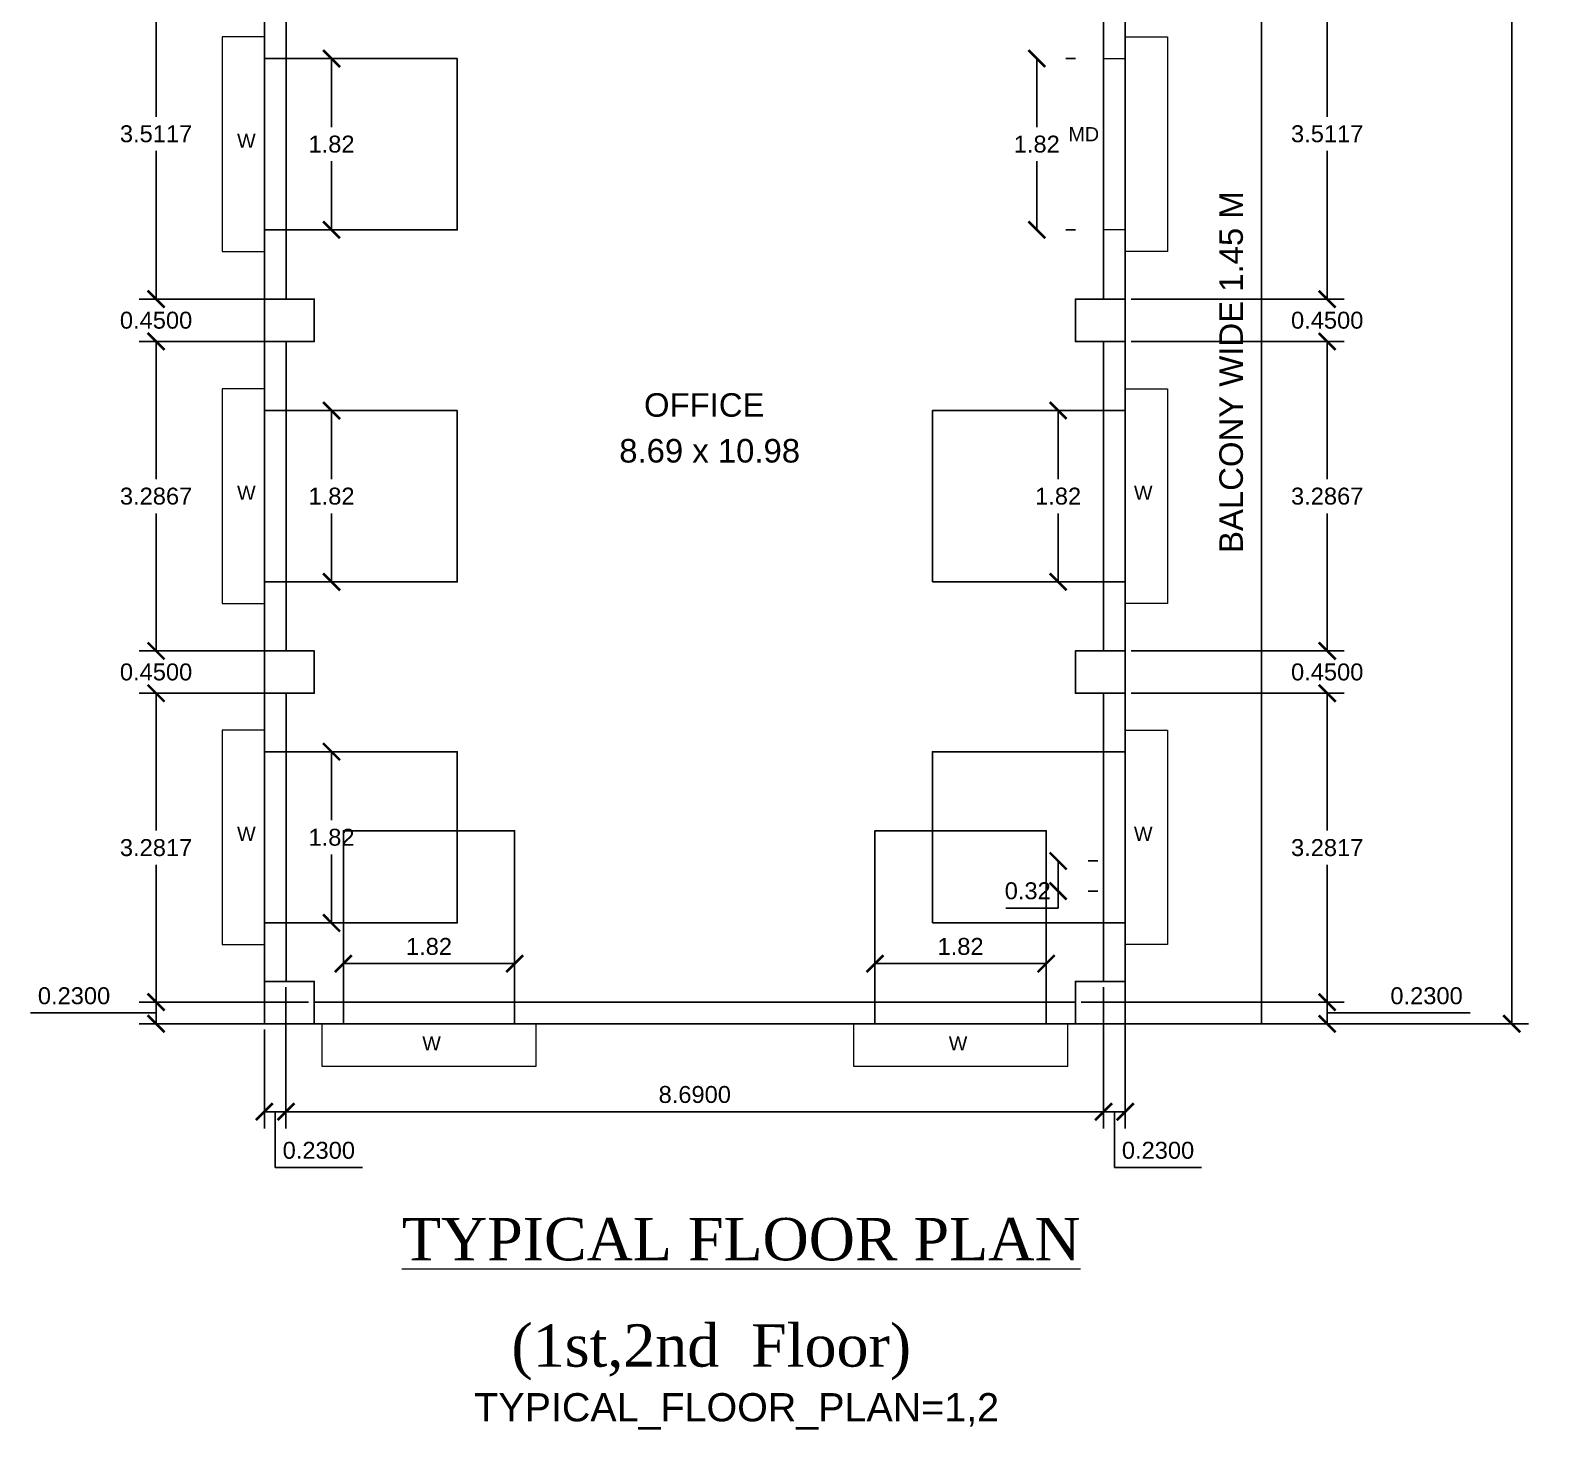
# Model space of a CAD drawing. Header units: metres. Extents: x -1559787 to -1559491, y 43492 to 43648.
# Drawn here: x -1559664.43 to -1559648.24, y 43491.54 to 43506.4 of the extents above; entities that cross this region are included whole.
import ezdxf

# ---------------------------------------------------------------- set-up
doc = ezdxf.new("R2010")
doc.units = ezdxf.units.M
doc.header["$LTSCALE"] = 750
doc.header["$MEASUREMENT"] = 0
doc.header["$PDMODE"] = 35
doc.header["$PDSIZE"] = 50
for name, pattern in [('Dashed', [0.75, 0.5, -0.25]), ('DOT2', [0.125, 0, -0.125]), ('HIDDEN', [0.375, 0.25, -0.125]), ('PHANTOM2', [1.25, 0.625, -0.125, 0.125, -0.125, 0.125, -0.125])]:
    doc.linetypes.add(name, pattern=pattern)
doc.layers.get('0').update_dxf_attribs({"lineweight": 5})
doc.layers.get('Defpoints').update_dxf_attribs({"lineweight": 0})
for name, color, linetype, lineweight in [('AR_DOOR', 32, 'Continuous', 9), ('BLK_1_FLR_1_ROOF_AREA', 54, 'Continuous', 5), ('BLK_1_LVL_1_BLDG_FOOT_PRINT', 1, 'Continuous', 5), ('column', 242, 'Continuous', 25), ('ED', 30, 'Continuous', 0)]:
    doc.layers.add(name, color=color, linetype=linetype, lineweight=lineweight)
for name, color, linetype in [('BLK_1_FLR_1_BLT_UP_AREA', 18, 'Continuous'), ('BLK_1_FLR_1_EXIT_WIDTH_DOOR', 2, 'Continuous'), ('BLK_1_FLR_1_REGULAR_ROOM_2', 2, 'Continuous'), ('BLK_1_FLR_1_ROOM_2_LIGHT_VENTILATION_1', 2, 'Continuous'), ('BLK_1_FLR_1_ROOM_2_LIGHT_VENTILATION_2', 2, 'Continuous'), ('BLK_1_FLR_1_ROOM_2_LIGHT_VENTILATION_3', 2, 'Continuous'), ('BLK_1_FLR_1_ROOM_2_LIGHT_VENTILATION_4', 2, 'Continuous'), ('BLK_1_FLR_1_ROOM_2_LIGHT_VENTILATION_5', 2, 'Continuous'), ('BLK_1_FLR_1_ROOM_2_LIGHT_VENTILATION_6', 2, 'Continuous'), ('BLK_1_FLR_1_ROOM_2_LIGHT_VENTILATION_7', 2, 'Continuous'), ('BLK_1_PROJECTED_BALCONY', 5, 'Continuous')]:
    doc.layers.add(name, color=color, linetype=linetype)
doc.styles.get("Standard").update_dxf_attribs({"font": 'arial.ttf'})
doc.styles.add('style4', font='BOOKOS.TTF', dxfattribs={"height": 300})
doc.dimstyles.get("Standard").update_dxf_attribs({"dimtxt": 0.18, "dimasz": 0.18, "dimexe": 0.18, "dimexo": 0.0625, "dimgap": 0.09, "dimtad": 1, "dimtih": 1, "dimtoh": 1, "dimdec": 4, "dimzin": 0, "dimdsep": 46, "dimtxsty": 'Standard', "dimblk": 'ARCHTICK', "dimcen": 0.09, "dimadec": 0, "dimazin": 0, "dimtfac": 1, "dimtdec": 4, "dimtofl": 0, "dimtmove": 0, "dimatfit": 3, "dimldrblk": 'ARCHTICK', "dimfxl": 0, "dimtolj": 1, "dimtzin": 0, "dimarcsym": 0})

# ---------------------------------------------------------------- blocks, each defined once
blk = doc.blocks.new('SUNSHADE W1')
at = {"linetype": 'HIDDEN'}
for p, q in [((260.541, 502.104), (260.091, 502.104)), ((260.091, 502.104), (260.091, 499.824)), ((260.541, 501.874), (260.541, 502.104)), ((260.541, 499.824), (260.541, 500.054)), ((260.091, 499.824), (260.541, 499.824))]:
    blk.add_line(p, q, dxfattribs=at)
blk = doc.blocks.new('_ArchTick')
at = {"color": 0, "linetype": 'ByBlock', "const_width": 0.15}
blk.add_lwpolyline([(-0.5, -0.5), (0.5, 0.5)], dxfattribs=at)
blk = doc.blocks.new('*D130')
at = {"layer": 'Defpoints', "color": 0}
for p in [(-1559661.417, 43507.057), (-1559663.098, 43503.546), (-1559661.717, 43503.546)]:
    blk.add_point(p, dxfattribs=at)
at = {"layer": 'ED', "color": 0, "lineweight": -2}
for p, q in [((-1559661.479, 43507.057), (-1559663.278, 43507.057)), ((-1559663.098, 43507.057), (-1559663.098, 43505.483)), ((-1559663.098, 43503.546), (-1559663.098, 43505.12)), ((-1559661.779, 43503.546), (-1559663.278, 43503.546))]:
    blk.add_line(p, q, dxfattribs=at)
at = {"layer": 'ED', "color": 0, "lineweight": -2, "xscale": 0.18, "yscale": 0.18, "zscale": 0.18}
for p, rotation in [((-1559663.098, 43507.057), 90), ((-1559663.098, 43503.546), 270)]:
    blk.add_blockref('_ArchTick', p, dxfattribs=dict(at, rotation=rotation))
at = {"layer": 'ED', "color": 0, "insert": (-1559663.098, 43505.302), "char_height": 0.18, "attachment_point": 5}
blk.add_mtext('\\A1;3.5117', dxfattribs=at)
blk = doc.blocks.new('*D131')
at = {"layer": 'Defpoints', "color": 0}
for p in [(-1559661.717, 43503.546), (-1559663.098, 43503.096), (-1559661.717, 43503.096)]:
    blk.add_point(p, dxfattribs=at)
at = {"layer": 'ED', "color": 0, "lineweight": -2}
for p, q in [((-1559663.098, 43503.546), (-1559663.098, 43503.726)), ((-1559661.779, 43503.546), (-1559663.278, 43503.546)), ((-1559661.779, 43503.096), (-1559663.278, 43503.096)), ((-1559663.098, 43503.096), (-1559663.098, 43502.916))]:
    blk.add_line(p, q, dxfattribs=at)
at = {"layer": 'ED', "color": 0, "lineweight": -2, "xscale": 0.18, "yscale": 0.18, "zscale": 0.18}
for p, rotation in [((-1559663.098, 43503.546), 270), ((-1559663.098, 43503.096), 90)]:
    blk.add_blockref('_ArchTick', p, dxfattribs=dict(at, rotation=rotation))
at = {"layer": 'ED', "color": 0, "insert": (-1559663.098, 43503.321), "char_height": 0.18, "attachment_point": 5}
blk.add_mtext('\\A1;0.4500', dxfattribs=at)
blk = doc.blocks.new('*D132')
at = {"layer": 'Defpoints', "color": 0}
for p in [(-1559661.717, 43503.096), (-1559663.098, 43499.809), (-1559661.717, 43499.809)]:
    blk.add_point(p, dxfattribs=at)
at = {"layer": 'ED', "color": 0, "lineweight": -2}
for p, q in [((-1559661.779, 43503.096), (-1559663.278, 43503.096)), ((-1559663.098, 43503.096), (-1559663.098, 43501.634)), ((-1559663.098, 43499.809), (-1559663.098, 43501.27)), ((-1559661.779, 43499.809), (-1559663.278, 43499.809))]:
    blk.add_line(p, q, dxfattribs=at)
at = {"layer": 'ED', "color": 0, "lineweight": -2, "xscale": 0.18, "yscale": 0.18, "zscale": 0.18}
for p, rotation in [((-1559663.098, 43503.096), 90), ((-1559663.098, 43499.809), 270)]:
    blk.add_blockref('_ArchTick', p, dxfattribs=dict(at, rotation=rotation))
at = {"layer": 'ED', "color": 0, "insert": (-1559663.098, 43501.452), "char_height": 0.18, "attachment_point": 5}
blk.add_mtext('\\A1;3.2867', dxfattribs=at)
blk = doc.blocks.new('*D133')
at = {"layer": 'Defpoints', "color": 0}
for p in [(-1559661.717, 43499.809), (-1559663.098, 43499.359), (-1559661.717, 43499.359)]:
    blk.add_point(p, dxfattribs=at)
at = {"layer": 'ED', "color": 0, "lineweight": -2}
for p, q in [((-1559663.098, 43499.809), (-1559663.098, 43499.989)), ((-1559661.779, 43499.809), (-1559663.278, 43499.809)), ((-1559661.779, 43499.359), (-1559663.278, 43499.359)), ((-1559663.098, 43499.359), (-1559663.098, 43499.179))]:
    blk.add_line(p, q, dxfattribs=at)
at = {"layer": 'ED', "color": 0, "lineweight": -2, "xscale": 0.18, "yscale": 0.18, "zscale": 0.18}
for p, rotation in [((-1559663.098, 43499.809), 270), ((-1559663.098, 43499.359), 90)]:
    blk.add_blockref('_ArchTick', p, dxfattribs=dict(at, rotation=rotation))
at = {"layer": 'ED', "color": 0, "insert": (-1559663.098, 43499.584), "char_height": 0.18, "attachment_point": 5}
blk.add_mtext('\\A1;0.4500', dxfattribs=at)
blk = doc.blocks.new('*D134')
at = {"layer": 'Defpoints', "color": 0}
for p in [(-1559661.717, 43499.359), (-1559663.098, 43496.077), (-1559661.417, 43496.077)]:
    blk.add_point(p, dxfattribs=at)
at = {"layer": 'ED', "color": 0, "lineweight": -2}
for p, q in [((-1559661.779, 43499.359), (-1559663.278, 43499.359)), ((-1559663.098, 43499.359), (-1559663.098, 43497.9)), ((-1559663.098, 43496.077), (-1559663.098, 43497.536)), ((-1559661.479, 43496.077), (-1559663.278, 43496.077))]:
    blk.add_line(p, q, dxfattribs=at)
at = {"layer": 'ED', "color": 0, "lineweight": -2, "xscale": 0.18, "yscale": 0.18, "zscale": 0.18}
for p, rotation in [((-1559663.098, 43499.359), 90), ((-1559663.098, 43496.077), 270)]:
    blk.add_blockref('_ArchTick', p, dxfattribs=dict(at, rotation=rotation))
at = {"layer": 'ED', "color": 0, "insert": (-1559663.098, 43497.718), "char_height": 0.18, "attachment_point": 5}
blk.add_mtext('\\A1;3.2817', dxfattribs=at)
blk = doc.blocks.new('*D135')
at = {"layer": 'Defpoints', "color": 0}
for p in [(-1559661.417, 43496.077), (-1559663.098, 43495.847), (-1559661.417, 43495.847)]:
    blk.add_point(p, dxfattribs=at)
at = {"layer": 'ED', "color": 0, "lineweight": -2}
for p, q in [((-1559661.479, 43496.077), (-1559663.278, 43496.077)), ((-1559663.098, 43496.077), (-1559663.098, 43495.847)), ((-1559663.506, 43495.962), (-1559664.433, 43495.962)), ((-1559663.098, 43495.962), (-1559663.506, 43495.962)), ((-1559661.479, 43495.847), (-1559663.278, 43495.847))]:
    blk.add_line(p, q, dxfattribs=at)
at = {"layer": 'ED', "color": 0, "lineweight": -2, "xscale": 0.18, "yscale": 0.18, "zscale": 0.18}
for p, rotation in [((-1559663.098, 43496.077), 90), ((-1559663.098, 43495.847), 270)]:
    blk.add_blockref('_ArchTick', p, dxfattribs=dict(at, rotation=rotation))
at = {"layer": 'ED', "color": 0, "insert": (-1559663.97, 43496.144), "char_height": 0.18, "attachment_point": 5}
blk.add_mtext('\\A1;0.2300', dxfattribs=at)
blk = doc.blocks.new('*D143')
at = {"layer": 'Defpoints', "color": 0}
for p in [(-1559661.717, 43496.297), (-1559661.947, 43495.847), (-1559661.717, 43494.913)]:
    blk.add_point(p, dxfattribs=at)
at = {"layer": 'ED', "color": 0, "lineweight": -2}
for p, q in [((-1559661.717, 43496.235), (-1559661.717, 43494.733)), ((-1559661.947, 43495.785), (-1559661.947, 43494.733)), ((-1559661.947, 43494.913), (-1559661.717, 43494.913)), ((-1559661.832, 43494.913), (-1559661.832, 43494.321)), ((-1559661.832, 43494.321), (-1559660.905, 43494.321))]:
    blk.add_line(p, q, dxfattribs=at)
at = {"layer": 'ED', "color": 0, "lineweight": -2, "xscale": 0.18, "yscale": 0.18, "zscale": 0.18, "rotation": 180}
blk.add_blockref('_ArchTick', (-1559661.947, 43494.913), dxfattribs=at)
at = {"layer": 'ED', "color": 0, "lineweight": -2, "xscale": 0.18, "yscale": 0.18, "zscale": 0.18}
blk.add_blockref('_ArchTick', (-1559661.717, 43494.913), dxfattribs=at)
at = {"layer": 'ED', "color": 0, "insert": (-1559661.368, 43494.502), "char_height": 0.18, "attachment_point": 5}
blk.add_mtext('\\A1;0.2300', dxfattribs=at)
blk = doc.blocks.new('*D144')
at = {"layer": 'Defpoints', "color": 0}
for p in [(-1559661.717, 43496.297), (-1559653.027, 43496.297), (-1559653.027, 43494.913)]:
    blk.add_point(p, dxfattribs=at)
at = {"layer": 'ED', "color": 0, "lineweight": -2}
for p, q in [((-1559661.717, 43496.235), (-1559661.717, 43494.733)), ((-1559653.027, 43496.235), (-1559653.027, 43494.733)), ((-1559661.717, 43494.913), (-1559653.027, 43494.913))]:
    blk.add_line(p, q, dxfattribs=at)
at = {"layer": 'ED', "color": 0, "lineweight": -2, "xscale": 0.18, "yscale": 0.18, "zscale": 0.18, "rotation": 180}
blk.add_blockref('_ArchTick', (-1559661.717, 43494.913), dxfattribs=at)
at = {"layer": 'ED', "color": 0, "lineweight": -2, "xscale": 0.18, "yscale": 0.18, "zscale": 0.18}
blk.add_blockref('_ArchTick', (-1559653.027, 43494.913), dxfattribs=at)
at = {"layer": 'ED', "color": 0, "insert": (-1559657.372, 43495.095), "char_height": 0.18, "attachment_point": 5}
blk.add_mtext('\\A1;8.6900', dxfattribs=at)
blk = doc.blocks.new('*D145')
at = {"layer": 'Defpoints', "color": 0}
for p in [(-1559653.027, 43496.297), (-1559652.797, 43496.297), (-1559652.797, 43494.913)]:
    blk.add_point(p, dxfattribs=at)
at = {"layer": 'ED', "color": 0, "lineweight": -2}
for p, q in [((-1559653.027, 43496.235), (-1559653.027, 43494.733)), ((-1559652.797, 43496.235), (-1559652.797, 43494.733)), ((-1559653.027, 43494.913), (-1559652.797, 43494.913)), ((-1559652.912, 43494.913), (-1559652.912, 43494.321)), ((-1559652.912, 43494.321), (-1559651.985, 43494.321))]:
    blk.add_line(p, q, dxfattribs=at)
at = {"layer": 'ED', "color": 0, "lineweight": -2, "xscale": 0.18, "yscale": 0.18, "zscale": 0.18, "rotation": 180}
blk.add_blockref('_ArchTick', (-1559653.027, 43494.913), dxfattribs=at)
at = {"layer": 'ED', "color": 0, "lineweight": -2, "xscale": 0.18, "yscale": 0.18, "zscale": 0.18}
blk.add_blockref('_ArchTick', (-1559652.797, 43494.913), dxfattribs=at)
at = {"layer": 'ED', "color": 0, "insert": (-1559652.448, 43494.502), "char_height": 0.18, "attachment_point": 5}
blk.add_mtext('\\A1;0.2300', dxfattribs=at)
blk = doc.blocks.new('*D155')
at = {"layer": 'Defpoints', "color": 0}
for p in [(-1559651.577, 43507.057), (-1559652.797, 43503.546), (-1559650.65, 43503.546)]:
    blk.add_point(p, dxfattribs=at)
at = {"layer": 'ED', "color": 0, "lineweight": -2}
for p, q in [((-1559651.514, 43507.057), (-1559650.47, 43507.057)), ((-1559650.65, 43507.057), (-1559650.65, 43505.483)), ((-1559650.65, 43503.546), (-1559650.65, 43505.12)), ((-1559652.734, 43503.546), (-1559650.47, 43503.546))]:
    blk.add_line(p, q, dxfattribs=at)
at = {"layer": 'ED', "color": 0, "lineweight": -2, "xscale": 0.18, "yscale": 0.18, "zscale": 0.18}
for p, rotation in [((-1559650.65, 43507.057), 90), ((-1559650.65, 43503.546), 270)]:
    blk.add_blockref('_ArchTick', p, dxfattribs=dict(at, rotation=rotation))
at = {"layer": 'ED', "color": 0, "insert": (-1559650.65, 43505.302), "char_height": 0.18, "attachment_point": 5}
blk.add_mtext('\\A1;3.5117', dxfattribs=at)
blk = doc.blocks.new('*D156')
at = {"layer": 'Defpoints', "color": 0}
for p in [(-1559652.797, 43503.546), (-1559652.797, 43503.096), (-1559650.65, 43503.096)]:
    blk.add_point(p, dxfattribs=at)
at = {"layer": 'ED', "color": 0, "lineweight": -2}
for p, q in [((-1559650.65, 43503.546), (-1559650.65, 43503.726)), ((-1559652.734, 43503.546), (-1559650.47, 43503.546)), ((-1559652.734, 43503.096), (-1559650.47, 43503.096)), ((-1559650.65, 43503.096), (-1559650.65, 43502.916))]:
    blk.add_line(p, q, dxfattribs=at)
at = {"layer": 'ED', "color": 0, "lineweight": -2, "xscale": 0.18, "yscale": 0.18, "zscale": 0.18}
for p, rotation in [((-1559650.65, 43503.546), 270), ((-1559650.65, 43503.096), 90)]:
    blk.add_blockref('_ArchTick', p, dxfattribs=dict(at, rotation=rotation))
at = {"layer": 'ED', "color": 0, "insert": (-1559650.65, 43503.321), "char_height": 0.18, "attachment_point": 5}
blk.add_mtext('\\A1;0.4500', dxfattribs=at)
blk = doc.blocks.new('*D157')
at = {"layer": 'Defpoints', "color": 0}
for p in [(-1559652.797, 43503.096), (-1559652.797, 43499.809), (-1559650.65, 43499.809)]:
    blk.add_point(p, dxfattribs=at)
at = {"layer": 'ED', "color": 0, "lineweight": -2}
for p, q in [((-1559652.734, 43503.096), (-1559650.47, 43503.096)), ((-1559650.65, 43503.096), (-1559650.65, 43501.634)), ((-1559650.65, 43499.809), (-1559650.65, 43501.27)), ((-1559652.734, 43499.809), (-1559650.47, 43499.809))]:
    blk.add_line(p, q, dxfattribs=at)
at = {"layer": 'ED', "color": 0, "lineweight": -2, "xscale": 0.18, "yscale": 0.18, "zscale": 0.18}
for p, rotation in [((-1559650.65, 43503.096), 90), ((-1559650.65, 43499.809), 270)]:
    blk.add_blockref('_ArchTick', p, dxfattribs=dict(at, rotation=rotation))
at = {"layer": 'ED', "color": 0, "insert": (-1559650.65, 43501.452), "char_height": 0.18, "attachment_point": 5}
blk.add_mtext('\\A1;3.2867', dxfattribs=at)
blk = doc.blocks.new('*D158')
at = {"layer": 'Defpoints', "color": 0}
for p in [(-1559652.797, 43499.809), (-1559652.797, 43499.359), (-1559650.65, 43499.359)]:
    blk.add_point(p, dxfattribs=at)
at = {"layer": 'ED', "color": 0, "lineweight": -2}
for p, q in [((-1559650.65, 43499.809), (-1559650.65, 43499.989)), ((-1559652.734, 43499.809), (-1559650.47, 43499.809)), ((-1559652.734, 43499.359), (-1559650.47, 43499.359)), ((-1559650.65, 43499.359), (-1559650.65, 43499.179))]:
    blk.add_line(p, q, dxfattribs=at)
at = {"layer": 'ED', "color": 0, "lineweight": -2, "xscale": 0.18, "yscale": 0.18, "zscale": 0.18}
for p, rotation in [((-1559650.65, 43499.809), 270), ((-1559650.65, 43499.359), 90)]:
    blk.add_blockref('_ArchTick', p, dxfattribs=dict(at, rotation=rotation))
at = {"layer": 'ED', "color": 0, "insert": (-1559650.65, 43499.584), "char_height": 0.18, "attachment_point": 5}
blk.add_mtext('\\A1;0.4500', dxfattribs=at)
blk = doc.blocks.new('*D159')
at = {"layer": 'Defpoints', "color": 0}
for p in [(-1559652.797, 43499.359), (-1559653.327, 43496.077), (-1559650.65, 43496.077)]:
    blk.add_point(p, dxfattribs=at)
at = {"layer": 'ED', "color": 0, "lineweight": -2}
for p, q in [((-1559652.734, 43499.359), (-1559650.47, 43499.359)), ((-1559650.65, 43499.359), (-1559650.65, 43497.9)), ((-1559650.65, 43496.077), (-1559650.65, 43497.536)), ((-1559653.264, 43496.077), (-1559650.47, 43496.077))]:
    blk.add_line(p, q, dxfattribs=at)
at = {"layer": 'ED', "color": 0, "lineweight": -2, "xscale": 0.18, "yscale": 0.18, "zscale": 0.18}
for p, rotation in [((-1559650.65, 43499.359), 90), ((-1559650.65, 43496.077), 270)]:
    blk.add_blockref('_ArchTick', p, dxfattribs=dict(at, rotation=rotation))
at = {"layer": 'ED', "color": 0, "insert": (-1559650.65, 43497.718), "char_height": 0.18, "attachment_point": 5}
blk.add_mtext('\\A1;3.2817', dxfattribs=at)
blk = doc.blocks.new('*D160')
at = {"layer": 'Defpoints', "color": 0}
for p in [(-1559653.327, 43496.077), (-1559653.327, 43495.847), (-1559650.65, 43495.847)]:
    blk.add_point(p, dxfattribs=at)
at = {"layer": 'ED', "color": 0, "lineweight": -2}
for p, q in [((-1559653.264, 43496.077), (-1559650.47, 43496.077)), ((-1559650.65, 43496.077), (-1559650.65, 43495.847)), ((-1559653.264, 43495.847), (-1559650.47, 43495.847)), ((-1559650.65, 43495.962), (-1559650.057, 43495.962)), ((-1559650.057, 43495.962), (-1559649.131, 43495.962))]:
    blk.add_line(p, q, dxfattribs=at)
at = {"layer": 'ED', "color": 0, "lineweight": -2, "xscale": 0.18, "yscale": 0.18, "zscale": 0.18}
for p, rotation in [((-1559650.65, 43496.077), 90), ((-1559650.65, 43495.847), 270)]:
    blk.add_blockref('_ArchTick', p, dxfattribs=dict(at, rotation=rotation))
at = {"layer": 'ED', "color": 0, "insert": (-1559649.594, 43496.144), "char_height": 0.18, "attachment_point": 5}
blk.add_mtext('\\A1;0.2300', dxfattribs=at)
blk = doc.blocks.new('*D161')
at = {"layer": 'Defpoints', "color": 0}
for p in [(-1559652.797, 43527.487), (-1559652.797, 43495.847), (-1559648.689, 43495.847)]:
    blk.add_point(p, dxfattribs=at)
at = {"layer": 'ED', "color": 0, "lineweight": -2}
for p, q in [((-1559652.734, 43527.487), (-1559648.509, 43527.487)), ((-1559648.689, 43527.487), (-1559648.689, 43511.849)), ((-1559648.689, 43495.847), (-1559648.689, 43511.485)), ((-1559652.734, 43495.847), (-1559648.509, 43495.847))]:
    blk.add_line(p, q, dxfattribs=at)
at = {"layer": 'ED', "color": 0, "lineweight": -2, "xscale": 0.18, "yscale": 0.18, "zscale": 0.18}
for p, rotation in [((-1559648.689, 43527.487), 90), ((-1559648.689, 43495.847), 270)]:
    blk.add_blockref('_ArchTick', p, dxfattribs=dict(at, rotation=rotation))
at = {"layer": 'ED', "color": 0, "insert": (-1559648.689, 43511.667), "char_height": 0.18, "attachment_point": 5}
blk.add_mtext('\\A1;31.6400', dxfattribs=at)
blk = doc.blocks.new('*D200')
at = {"layer": 'BLK_1_FLR_1_ROOM_2_LIGHT_VENTILATION_1', "color": 0, "linetype": 'DOT2', "lineweight": -2}
for p, q in [((-1559661.654, 43506.102), (-1559661.053, 43506.102)), ((-1559661.654, 43504.282), (-1559661.053, 43504.282))]:
    blk.add_line(p, q, dxfattribs=at)
at = {"layer": 'BLK_1_FLR_1_ROOM_2_LIGHT_VENTILATION_1', "color": 0, "linetype": 'PHANTOM2', "lineweight": -2}
for p, q in [((-1559661.233, 43506.102), (-1559661.233, 43505.373)), ((-1559661.233, 43504.282), (-1559661.233, 43505.01))]:
    blk.add_line(p, q, dxfattribs=at)
at = {"layer": 'Defpoints', "color": 0}
for p in [(-1559661.717, 43506.102), (-1559661.717, 43504.282), (-1559661.233, 43504.282)]:
    blk.add_point(p, dxfattribs=at)
at = {"layer": 'BLK_1_FLR_1_ROOM_2_LIGHT_VENTILATION_1', "color": 0, "lineweight": -2, "xscale": 0.18, "yscale": 0.18, "zscale": 0.18}
for p, rotation in [((-1559661.233, 43506.102), 90), ((-1559661.233, 43504.282), 270)]:
    blk.add_blockref('_ArchTick', p, dxfattribs=dict(at, rotation=rotation))
at = {"layer": 'BLK_1_FLR_1_ROOM_2_LIGHT_VENTILATION_1', "color": 0, "insert": (-1559661.233, 43505.192), "char_height": 0.18, "attachment_point": 5}
blk.add_mtext('\\A1;1.82', dxfattribs=at)
blk = doc.blocks.new('*D201')
at = {"layer": 'BLK_1_FLR_1_ROOM_2_LIGHT_VENTILATION_2', "color": 0, "linetype": 'DOT2', "lineweight": -2}
for p, q in [((-1559661.654, 43502.362), (-1559661.053, 43502.362)), ((-1559661.654, 43500.542), (-1559661.053, 43500.542))]:
    blk.add_line(p, q, dxfattribs=at)
at = {"layer": 'BLK_1_FLR_1_ROOM_2_LIGHT_VENTILATION_2', "color": 0, "linetype": 'PHANTOM2', "lineweight": -2}
for p, q in [((-1559661.233, 43502.362), (-1559661.233, 43501.634)), ((-1559661.233, 43500.542), (-1559661.233, 43501.27))]:
    blk.add_line(p, q, dxfattribs=at)
at = {"layer": 'Defpoints', "color": 0}
for p in [(-1559661.717, 43502.362), (-1559661.717, 43500.542), (-1559661.233, 43500.542)]:
    blk.add_point(p, dxfattribs=at)
at = {"layer": 'BLK_1_FLR_1_ROOM_2_LIGHT_VENTILATION_2', "color": 0, "lineweight": -2, "xscale": 0.18, "yscale": 0.18, "zscale": 0.18}
for p, rotation in [((-1559661.233, 43502.362), 90), ((-1559661.233, 43500.542), 270)]:
    blk.add_blockref('_ArchTick', p, dxfattribs=dict(at, rotation=rotation))
at = {"layer": 'BLK_1_FLR_1_ROOM_2_LIGHT_VENTILATION_2', "color": 0, "insert": (-1559661.233, 43501.452), "char_height": 0.18, "attachment_point": 5}
blk.add_mtext('\\A1;1.82', dxfattribs=at)
blk = doc.blocks.new('*D202')
at = {"layer": 'BLK_1_FLR_1_ROOM_2_LIGHT_VENTILATION_3', "color": 0, "linetype": 'DOT2', "lineweight": -2}
for p, q in [((-1559661.654, 43498.738), (-1559661.053, 43498.738)), ((-1559661.654, 43496.918), (-1559661.053, 43496.918))]:
    blk.add_line(p, q, dxfattribs=at)
at = {"layer": 'BLK_1_FLR_1_ROOM_2_LIGHT_VENTILATION_3', "color": 0, "linetype": 'PHANTOM2', "lineweight": -2}
for p, q in [((-1559661.233, 43498.738), (-1559661.233, 43498.01)), ((-1559661.233, 43496.918), (-1559661.233, 43497.646))]:
    blk.add_line(p, q, dxfattribs=at)
at = {"layer": 'Defpoints', "color": 0}
for p in [(-1559661.717, 43498.738), (-1559661.717, 43496.918), (-1559661.233, 43496.918)]:
    blk.add_point(p, dxfattribs=at)
at = {"layer": 'BLK_1_FLR_1_ROOM_2_LIGHT_VENTILATION_3', "color": 0, "lineweight": -2, "xscale": 0.18, "yscale": 0.18, "zscale": 0.18}
for p, rotation in [((-1559661.233, 43498.738), 90), ((-1559661.233, 43496.918), 270)]:
    blk.add_blockref('_ArchTick', p, dxfattribs=dict(at, rotation=rotation))
at = {"layer": 'BLK_1_FLR_1_ROOM_2_LIGHT_VENTILATION_3', "color": 0, "insert": (-1559661.233, 43497.828), "char_height": 0.18, "attachment_point": 5}
blk.add_mtext('\\A1;1.82', dxfattribs=at)
blk = doc.blocks.new('*D203')
at = {"layer": 'BLK_1_FLR_1_ROOM_2_LIGHT_VENTILATION_4', "color": 0, "linetype": 'DOT2', "lineweight": -2}
for p, q in [((-1559661.107, 43496.14), (-1559661.107, 43496.666)), ((-1559659.287, 43496.14), (-1559659.287, 43496.666))]:
    blk.add_line(p, q, dxfattribs=at)
at = {"layer": 'BLK_1_FLR_1_ROOM_2_LIGHT_VENTILATION_4', "color": 0, "linetype": 'PHANTOM2', "lineweight": -2}
blk.add_line((-1559661.107, 43496.486), (-1559659.287, 43496.486), dxfattribs=at)
at = {"layer": 'Defpoints', "color": 0}
for p in [(-1559659.287, 43496.486), (-1559661.107, 43496.077), (-1559659.287, 43496.077)]:
    blk.add_point(p, dxfattribs=at)
at = {"layer": 'BLK_1_FLR_1_ROOM_2_LIGHT_VENTILATION_4', "color": 0, "lineweight": -2, "xscale": 0.18, "yscale": 0.18, "zscale": 0.18, "rotation": 180}
blk.add_blockref('_ArchTick', (-1559661.107, 43496.486), dxfattribs=at)
at = {"layer": 'BLK_1_FLR_1_ROOM_2_LIGHT_VENTILATION_4', "color": 0, "lineweight": -2, "xscale": 0.18, "yscale": 0.18, "zscale": 0.18}
blk.add_blockref('_ArchTick', (-1559659.287, 43496.486), dxfattribs=at)
at = {"layer": 'BLK_1_FLR_1_ROOM_2_LIGHT_VENTILATION_4', "color": 0, "insert": (-1559660.197, 43496.668), "char_height": 0.18, "attachment_point": 5}
blk.add_mtext('\\A1;1.82', dxfattribs=at)
blk = doc.blocks.new('*D204')
at = {"layer": 'BLK_1_FLR_1_ROOM_2_LIGHT_VENTILATION_5', "color": 0, "linetype": 'DOT2', "lineweight": -2}
for p, q in [((-1559655.457, 43496.14), (-1559655.457, 43496.666)), ((-1559653.637, 43496.14), (-1559653.637, 43496.666))]:
    blk.add_line(p, q, dxfattribs=at)
at = {"layer": 'BLK_1_FLR_1_ROOM_2_LIGHT_VENTILATION_5', "color": 0, "linetype": 'PHANTOM2', "lineweight": -2}
blk.add_line((-1559655.457, 43496.486), (-1559653.637, 43496.486), dxfattribs=at)
at = {"layer": 'Defpoints', "color": 0}
for p in [(-1559653.637, 43496.486), (-1559655.457, 43496.077), (-1559653.637, 43496.077)]:
    blk.add_point(p, dxfattribs=at)
at = {"layer": 'BLK_1_FLR_1_ROOM_2_LIGHT_VENTILATION_5', "color": 0, "lineweight": -2, "xscale": 0.18, "yscale": 0.18, "zscale": 0.18, "rotation": 180}
blk.add_blockref('_ArchTick', (-1559655.457, 43496.486), dxfattribs=at)
at = {"layer": 'BLK_1_FLR_1_ROOM_2_LIGHT_VENTILATION_5', "color": 0, "lineweight": -2, "xscale": 0.18, "yscale": 0.18, "zscale": 0.18}
blk.add_blockref('_ArchTick', (-1559653.637, 43496.486), dxfattribs=at)
at = {"layer": 'BLK_1_FLR_1_ROOM_2_LIGHT_VENTILATION_5', "color": 0, "insert": (-1559654.547, 43496.668), "char_height": 0.18, "attachment_point": 5}
blk.add_mtext('\\A1;1.82', dxfattribs=at)
blk = doc.blocks.new('*D206')
at = {"layer": 'BLK_1_FLR_1_ROOM_2_LIGHT_VENTILATION_7', "color": 0, "linetype": 'DOT2', "lineweight": -2}
for p, q in [((-1559653.089, 43502.362), (-1559653.69, 43502.362)), ((-1559653.089, 43500.542), (-1559653.69, 43500.542))]:
    blk.add_line(p, q, dxfattribs=at)
at = {"layer": 'BLK_1_FLR_1_ROOM_2_LIGHT_VENTILATION_7', "color": 0, "linetype": 'PHANTOM2', "lineweight": -2}
for p, q in [((-1559653.51, 43502.362), (-1559653.51, 43501.634)), ((-1559653.51, 43500.542), (-1559653.51, 43501.27))]:
    blk.add_line(p, q, dxfattribs=at)
at = {"layer": 'Defpoints', "color": 0}
for p in [(-1559653.027, 43502.362), (-1559653.51, 43500.542), (-1559653.027, 43500.542)]:
    blk.add_point(p, dxfattribs=at)
at = {"layer": 'BLK_1_FLR_1_ROOM_2_LIGHT_VENTILATION_7', "color": 0, "lineweight": -2, "xscale": 0.18, "yscale": 0.18, "zscale": 0.18}
for p, rotation in [((-1559653.51, 43502.362), 90), ((-1559653.51, 43500.542), 270)]:
    blk.add_blockref('_ArchTick', p, dxfattribs=dict(at, rotation=rotation))
at = {"layer": 'BLK_1_FLR_1_ROOM_2_LIGHT_VENTILATION_7', "color": 0, "insert": (-1559653.51, 43501.452), "char_height": 0.18, "attachment_point": 5}
blk.add_mtext('\\A1;1.82', dxfattribs=at)
blk = doc.blocks.new('*D207')
at = {"layer": 'BLK_1_FLR_1_ROOM_2_LIGHT_VENTILATION_6', "color": 0, "linetype": 'DOT2', "lineweight": -2}
for p, q in [((-1559653.089, 43497.577), (-1559653.69, 43497.577)), ((-1559653.089, 43497.257), (-1559653.69, 43497.257))]:
    blk.add_line(p, q, dxfattribs=at)
at = {"layer": 'BLK_1_FLR_1_ROOM_2_LIGHT_VENTILATION_6', "color": 0, "linetype": 'PHANTOM2', "lineweight": -2}
for p, q in [((-1559653.51, 43497.577), (-1559653.51, 43497.257)), ((-1559653.51, 43497.257), (-1559653.51, 43497.077)), ((-1559653.51, 43497.077), (-1559654.066, 43497.077))]:
    blk.add_line(p, q, dxfattribs=at)
at = {"layer": 'Defpoints', "color": 0}
for p in [(-1559653.027, 43497.577), (-1559653.51, 43497.257), (-1559653.027, 43497.257)]:
    blk.add_point(p, dxfattribs=at)
at = {"layer": 'BLK_1_FLR_1_ROOM_2_LIGHT_VENTILATION_6', "color": 0, "lineweight": -2, "xscale": 0.18, "yscale": 0.18, "zscale": 0.18}
for p, rotation in [((-1559653.51, 43497.577), 90), ((-1559653.51, 43497.257), 270)]:
    blk.add_blockref('_ArchTick', p, dxfattribs=dict(at, rotation=rotation))
at = {"layer": 'BLK_1_FLR_1_ROOM_2_LIGHT_VENTILATION_6', "color": 0, "insert": (-1559653.833, 43497.259), "char_height": 0.18, "attachment_point": 5}
blk.add_mtext('\\A1;0.32', dxfattribs=at)
blk = doc.blocks.new('*D233')
at = {"layer": 'BLK_1_FLR_1_EXIT_WIDTH_DOOR', "color": 0, "linetype": 'DOT2', "lineweight": -2}
for p, q in [((-1559653.327, 43506.102), (-1559653.917, 43506.102)), ((-1559653.327, 43504.282), (-1559653.917, 43504.282))]:
    blk.add_line(p, q, dxfattribs=at)
at = {"layer": 'BLK_1_FLR_1_EXIT_WIDTH_DOOR', "color": 0, "linetype": 'PHANTOM2', "lineweight": -2}
for p, q in [((-1559653.737, 43506.102), (-1559653.737, 43505.373)), ((-1559653.737, 43504.282), (-1559653.737, 43505.01))]:
    blk.add_line(p, q, dxfattribs=at)
at = {"layer": 'Defpoints', "color": 0}
for p in [(-1559653.264, 43506.102), (-1559653.737, 43504.282), (-1559653.264, 43504.282)]:
    blk.add_point(p, dxfattribs=at)
at = {"layer": 'BLK_1_FLR_1_EXIT_WIDTH_DOOR', "color": 0, "lineweight": -2, "xscale": 0.18, "yscale": 0.18, "zscale": 0.18}
for p, rotation in [((-1559653.737, 43506.102), 90), ((-1559653.737, 43504.282), 270)]:
    blk.add_blockref('_ArchTick', p, dxfattribs=dict(at, rotation=rotation))
at = {"layer": 'BLK_1_FLR_1_EXIT_WIDTH_DOOR', "color": 0, "insert": (-1559653.737, 43505.192), "char_height": 0.18, "attachment_point": 5}
blk.add_mtext('\\A1;1.82', dxfattribs=at)

msp = doc.modelspace()

# ---------------------------------------------------------------- linework, layer by layer
at = {"lineweight": -2}
for p, q in [((-1559661.94655, 43495.84736), (-1559661.94655, 43527.48736)), ((-1559652.79655, 43507.28736), (-1559652.79655, 43495.84736)), ((-1559652.79655, 43495.84736), (-1559661.94655, 43495.84736))]:
    msp.add_line(p, q, dxfattribs=at)
at = {"linetype": 'Dashed', "lineweight": -2}
for p, q in [((-1559651.34655, 43510.56736), (-1559651.34655, 43495.84736)), ((-1559651.34655, 43495.84736), (-1559652.79655, 43495.84736))]:
    msp.add_line(p, q, dxfattribs=at)
for p, q in [((-1559661.71655, 43506.83736), (-1559661.71655, 43503.54569)), ((-1559653.02655, 43506.83736), (-1559653.02655, 43503.54569)), ((-1559661.71655, 43503.09569), (-1559661.71655, 43499.80903)), ((-1559653.02655, 43503.09569), (-1559653.02655, 43499.80903)), ((-1559661.71655, 43499.35903), (-1559661.71655, 43496.29736)), ((-1559653.02655, 43499.35903), (-1559653.02655, 43496.29736)), ((-1559653.32655, 43496.07736), (-1559661.41655, 43496.07736))]:
    msp.add_line(p, q)
at = {"lineweight": -2}
for points in [[(-1559661.94655, 43506.10153), (-1559661.71655, 43506.10153), (-1559661.71655, 43504.28153), (-1559661.94655, 43504.28153)], [(-1559661.94655, 43502.36236), (-1559661.71655, 43502.36236), (-1559661.71655, 43500.54236), (-1559661.94655, 43500.54236)], [(-1559653.02655, 43502.36236), (-1559652.79655, 43502.36236), (-1559652.79655, 43500.54236), (-1559653.02655, 43500.54236)], [(-1559661.94655, 43498.73819), (-1559661.71655, 43498.73819), (-1559661.71655, 43496.91819), (-1559661.94655, 43496.91819)], [(-1559653.02655, 43498.73819), (-1559652.79655, 43498.73819), (-1559652.79655, 43496.91819), (-1559653.02655, 43496.91819)], [(-1559661.10655, 43496.07736), (-1559659.28655, 43496.07736), (-1559659.28655, 43495.84736), (-1559661.10655, 43495.84736)], [(-1559655.45655, 43496.07736), (-1559653.63655, 43496.07736), (-1559653.63655, 43495.84736), (-1559655.45655, 43495.84736)]]:
    msp.add_lwpolyline(points, close=True, dxfattribs=at)
at = {"layer": 'AR_DOOR'}
msp.add_lwpolyline([(-1559653.02655, 43506.10153), (-1559652.79655, 43506.10153), (-1559652.79655, 43504.28153), (-1559653.02655, 43504.28153)], close=True, dxfattribs=at)
at = {"layer": 'BLK_1_FLR_1_BLT_UP_AREA', "color": 18}
msp.add_lwpolyline([(-1559661.94655, 43527.48736), (-1559652.79655, 43527.48736), (-1559652.79655, 43510.78736), (-1559652.79655, 43510.78736), (-1559652.79655, 43510.56736), (-1559651.34655, 43510.56736), (-1559651.34655, 43507.05736), (-1559652.79655, 43507.05736), (-1559652.79655, 43495.84736), (-1559661.94655, 43495.84736), (-1559661.94655, 43507.05736), (-1559661.94655, 43510.56736)], close=True, dxfattribs=at)
at = {"layer": 'BLK_1_FLR_1_REGULAR_ROOM_2'}
msp.add_lwpolyline([(-1559653.02655, 43506.83736), (-1559653.02655, 43503.54569), (-1559653.32655, 43503.54569), (-1559653.32655, 43503.09569), (-1559653.02655, 43503.09569), (-1559653.02655, 43499.80903), (-1559653.32655, 43499.80903), (-1559653.32655, 43499.35903), (-1559653.02655, 43499.35903), (-1559653.02655, 43496.29736), (-1559653.32655, 43496.29736), (-1559653.32655, 43496.07736), (-1559661.41655, 43496.07736), (-1559661.41655, 43496.29736), (-1559661.71655, 43496.29736), (-1559661.71655, 43499.35903), (-1559661.41655, 43499.35903), (-1559661.41655, 43499.80903), (-1559661.71655, 43499.80903), (-1559661.71655, 43503.09569), (-1559661.41655, 43503.09569), (-1559661.41655, 43503.54569), (-1559661.71655, 43503.54569), (-1559661.71655, 43506.83736)], dxfattribs=at)
at = {"layer": 'BLK_1_FLR_1_ROOF_AREA'}
msp.add_lwpolyline([(-1559661.94655, 43527.48736), (-1559652.00461, 43527.48736), (-1559652.01079, 43527.16149), (-1559651.34629, 43523.37349), (-1559651.34655, 43495.84736), (-1559661.94655, 43495.84736)], close=True, dxfattribs=at)
at = {"layer": 'BLK_1_FLR_1_ROOM_2_LIGHT_VENTILATION_1'}
msp.add_lwpolyline([(-1559661.71655, 43504.28153), (-1559659.89655, 43504.28153), (-1559659.89655, 43506.10153), (-1559661.71655, 43506.10153)], close=True, dxfattribs=at)
at = {"layer": 'BLK_1_FLR_1_ROOM_2_LIGHT_VENTILATION_2'}
msp.add_lwpolyline([(-1559661.71655, 43500.54236), (-1559659.89655, 43500.54236), (-1559659.89655, 43502.36236), (-1559661.71655, 43502.36236)], close=True, dxfattribs=at)
at = {"layer": 'BLK_1_FLR_1_ROOM_2_LIGHT_VENTILATION_3'}
msp.add_lwpolyline([(-1559661.71655, 43496.91819), (-1559659.89655, 43496.91819), (-1559659.89655, 43498.73819), (-1559661.71655, 43498.73819)], close=True, dxfattribs=at)
at = {"layer": 'BLK_1_FLR_1_ROOM_2_LIGHT_VENTILATION_4'}
msp.add_lwpolyline([(-1559661.10655, 43496.07736), (-1559659.28655, 43496.07736), (-1559659.28655, 43497.89736), (-1559661.10655, 43497.89736)], close=True, dxfattribs=at)
at = {"layer": 'BLK_1_FLR_1_ROOM_2_LIGHT_VENTILATION_5'}
msp.add_lwpolyline([(-1559655.45655, 43496.07736), (-1559653.63655, 43496.07736), (-1559653.63655, 43497.89736), (-1559655.45655, 43497.89736)], close=True, dxfattribs=at)
at = {"layer": 'BLK_1_FLR_1_ROOM_2_LIGHT_VENTILATION_6'}
msp.add_lwpolyline([(-1559654.84655, 43496.91819), (-1559653.02655, 43496.91819), (-1559653.02655, 43498.73819), (-1559654.84655, 43498.73819)], close=True, dxfattribs=at)
at = {"layer": 'BLK_1_FLR_1_ROOM_2_LIGHT_VENTILATION_7'}
msp.add_lwpolyline([(-1559654.84655, 43500.54236), (-1559653.02655, 43500.54236), (-1559653.02655, 43502.36236), (-1559654.84655, 43502.36236)], close=True, dxfattribs=at)
at = {"layer": 'BLK_1_LVL_1_BLDG_FOOT_PRINT'}
msp.add_lwpolyline([(-1559661.94655, 43527.48736), (-1559652.79655, 43527.48736), (-1559652.79655, 43510.78736), (-1559652.79655, 43510.78736), (-1559652.79655, 43510.56736), (-1559651.34655, 43510.56736), (-1559651.34655, 43507.05736), (-1559652.79655, 43507.05736), (-1559652.79655, 43495.84736), (-1559661.94655, 43495.84736), (-1559661.94655, 43507.05736), (-1559661.94655, 43510.56736)], close=True, dxfattribs=at)
at = {"layer": 'BLK_1_PROJECTED_BALCONY'}
msp.add_lwpolyline([(-1559651.34655, 43507.05736), (-1559652.79655, 43507.05736), (-1559652.79655, 43495.84736), (-1559651.34655, 43495.84736)], close=True, dxfattribs=at)
at = {"layer": 'column'}
for points in [[(-1559661.94655, 43503.54569), (-1559661.94655, 43503.09569), (-1559661.41655, 43503.09569), (-1559661.41655, 43503.54569)], [(-1559653.32655, 43503.54569), (-1559653.32655, 43503.09569), (-1559652.79655, 43503.09569), (-1559652.79655, 43503.54569)], [(-1559661.94655, 43499.80903), (-1559661.94655, 43499.35903), (-1559661.41655, 43499.35903), (-1559661.41655, 43499.80903)], [(-1559653.32655, 43499.80903), (-1559653.32655, 43499.35903), (-1559652.79655, 43499.35903), (-1559652.79655, 43499.80903)], [(-1559661.94655, 43496.29736), (-1559661.94655, 43495.84736), (-1559661.41655, 43495.84736), (-1559661.41655, 43496.29736)], [(-1559653.32655, 43496.29736), (-1559653.32655, 43495.84736), (-1559652.79655, 43495.84736), (-1559652.79655, 43496.29736)]]:
    msp.add_lwpolyline(points, close=True, dxfattribs=at)

# ---------------------------------------------------------------- block references
for p in [(-1559922.48772, 43004.22716), (-1559922.48772, 43000.488), (-1559922.48772, 42996.86383)]:
    msp.add_blockref('SUNSHADE W1', p)
at = {"xscale": -1}
for p in [(-1559392.25538, 43004.22716), (-1559392.25538, 43000.488), (-1559392.25538, 42996.86383)]:
    msp.add_blockref('SUNSHADE W1', p, dxfattribs=at)
at = {"rotation": 90.00000000000004}
for p in [(-1559159.23218, 43235.30619), (-1559153.58218, 43235.30619)]:
    msp.add_blockref('SUNSHADE W1', p, dxfattribs=at)

# ---------------------------------------------------------------- texts
for s, height, p in [('W', 0.15, (-1559662.23701, 43505.15339)), ('MD', 0.15, (-1559653.40017, 43505.22337)), ('OFFICE', 0.25, (-1559657.9119, 43502.29651)), ('8.69 x 10.98', 0.25, (-1559658.175, 43501.80995)), ('W', 0.15, (-1559662.23701, 43501.41422)), ('W', 0.15, (-1559652.70407, 43501.41422)), ('W', 0.15, (-1559662.23701, 43497.79006)), ('W', 0.15, (-1559652.70407, 43497.79006)), ('W', 0.15, (-1559660.26849, 43495.56484)), ('W', 0.15, (-1559654.67259, 43495.56484))]:
    msp.add_text(s, height=height).set_placement(p)
msp.add_text('BALCONY WIDE 1.45 M', height=0.25, rotation=90).set_placement((-1559651.54639, 43500.84944))
at = {"style": 'style4'}
for s, p in [('%%UTYPICAL FLOOR PLAN', (-1559660.48438, 43493.33461)), ('(1st,2nd  Floor)', (-1559659.3208, 43492.20468))]:
    msp.add_text(s, height=0.45, dxfattribs=at).set_placement(p)
at = {"layer": 'BLK_1_FLR_1_BLT_UP_AREA', "color": 18, "insert": (-1559659.71597, 43491.9233), "char_height": 0.3, "attachment_point": 1}
msp.add_mtext_dynamic_manual_height_columns('TYPICAL_FLOOR_PLAN=1,2', width=10.5970681, gutter_width=0.9, heights=[0], dxfattribs=at)

# ---------------------------------------------------------------- dimensions: what is measured, and where the dimension line sits
at = {"layer": 'BLK_1_FLR_1_EXIT_WIDTH_DOOR'}
dim = msp.add_linear_dim(base=(-1559653.73661, 43504.28153), p1=(-1559653.26412, 43506.10153), p2=(-1559653.26412, 43504.28153), angle=90, dimstyle='Standard', override={"dimdec": 2, "dimtdec": 2, "dimfxl": 0, "dimarcsym": 2}, dxfattribs=at)
dim.commit()
dim.dimension.update_dxf_attribs({"geometry": '*D233', "text_midpoint": (-1559653.73661, 43505.19153)})
at = {"layer": 'BLK_1_FLR_1_ROOM_2_LIGHT_VENTILATION_1', "color": 232}
dim = msp.add_linear_dim(base=(-1559661.23267, 43504.28153), p1=(-1559661.71655, 43506.10153), p2=(-1559661.71655, 43504.28153), angle=90, dimstyle='Standard', override={"dimdec": 2, "dimtdec": 2, "dimfxl": 0, "dimarcsym": 2}, dxfattribs=at)
dim.commit()
dim.dimension.update_dxf_attribs({"geometry": '*D200', "text_midpoint": (-1559661.23267, 43505.19153)})
at = {"layer": 'BLK_1_FLR_1_ROOM_2_LIGHT_VENTILATION_2', "color": 232}
dim = msp.add_linear_dim(base=(-1559661.23267, 43500.54236), p1=(-1559661.71655, 43502.36236), p2=(-1559661.71655, 43500.54236), angle=90, dimstyle='Standard', override={"dimdec": 2, "dimtdec": 2, "dimfxl": 0, "dimarcsym": 2}, dxfattribs=at)
dim.commit()
dim.dimension.update_dxf_attribs({"geometry": '*D201', "text_midpoint": (-1559661.23267, 43501.45236)})
at = {"layer": 'BLK_1_FLR_1_ROOM_2_LIGHT_VENTILATION_3', "color": 232}
dim = msp.add_linear_dim(base=(-1559661.23267, 43496.91819), p1=(-1559661.71655, 43498.73819), p2=(-1559661.71655, 43496.91819), angle=90, dimstyle='Standard', override={"dimdec": 2, "dimtdec": 2, "dimfxl": 0, "dimarcsym": 2}, dxfattribs=at)
dim.commit()
dim.dimension.update_dxf_attribs({"geometry": '*D202', "text_midpoint": (-1559661.23267, 43497.82819)})
at = {"layer": 'BLK_1_FLR_1_ROOM_2_LIGHT_VENTILATION_4', "color": 232}
dim = msp.add_linear_dim(base=(-1559659.28655, 43496.48598), p1=(-1559661.10655, 43496.07736), p2=(-1559659.28655, 43496.07736), dimstyle='Standard', override={"dimdec": 2, "dimtdec": 2, "dimfxl": 0, "dimarcsym": 2}, dxfattribs=at)
dim.commit()
dim.dimension.update_dxf_attribs({"geometry": '*D203', "text_midpoint": (-1559660.19655, 43496.66788)})
at = {"layer": 'BLK_1_FLR_1_ROOM_2_LIGHT_VENTILATION_5', "color": 232}
dim = msp.add_linear_dim(base=(-1559653.63655, 43496.48598), p1=(-1559655.45655, 43496.07736), p2=(-1559653.63655, 43496.07736), dimstyle='Standard', override={"dimdec": 2, "dimtdec": 2, "dimfxl": 0, "dimarcsym": 2}, dxfattribs=at)
dim.commit()
dim.dimension.update_dxf_attribs({"geometry": '*D204', "text_midpoint": (-1559654.54655, 43496.66788)})
at = {"layer": 'BLK_1_FLR_1_ROOM_2_LIGHT_VENTILATION_6', "color": 232}
dim = msp.add_linear_dim(base=(-1559653.51042, 43497.25736), p1=(-1559653.02655, 43497.57736), p2=(-1559653.02655, 43497.25736), angle=90, dimstyle='Standard', override={"dimdec": 2, "dimtdec": 2, "dimfxl": 0, "dimarcsym": 2}, dxfattribs=at)
dim.commit()
dim.dimension.update_dxf_attribs({"geometry": '*D207', "text_midpoint": (-1559653.83328, 43497.25932)})
at = {"layer": 'BLK_1_FLR_1_ROOM_2_LIGHT_VENTILATION_7', "color": 232}
dim = msp.add_linear_dim(base=(-1559653.51042, 43500.54236), p1=(-1559653.02655, 43502.36236), p2=(-1559653.02655, 43500.54236), angle=90, dimstyle='Standard', override={"dimdec": 2, "dimtdec": 2, "dimfxl": 0, "dimarcsym": 2}, dxfattribs=at)
dim.commit()
dim.dimension.update_dxf_attribs({"geometry": '*D206', "text_midpoint": (-1559653.51042, 43501.45236)})
at = {"layer": 'ED'}
for base, p1, p2, picture, middle in [((-1559648.68881, 43495.84736), (-1559652.79655, 43527.48736), (-1559652.79655, 43495.84736), '*D161', (-1559648.68881, 43511.66736)), ((-1559663.09752, 43503.54569), (-1559661.41655, 43507.05736), (-1559661.71655, 43503.54569), '*D130', (-1559663.09752, 43505.30153)), ((-1559650.65024, 43503.54569), (-1559651.57655, 43507.05736), (-1559652.79655, 43503.54569), '*D155', (-1559650.65024, 43505.30153)), ((-1559663.09752, 43503.09569), (-1559661.71655, 43503.54569), (-1559661.71655, 43503.09569), '*D131', (-1559663.09752, 43503.32069)), ((-1559650.65024, 43503.09569), (-1559652.79655, 43503.54569), (-1559652.79655, 43503.09569), '*D156', (-1559650.65024, 43503.32069)), ((-1559663.09752, 43499.80903), (-1559661.71655, 43503.09569), (-1559661.71655, 43499.80903), '*D132', (-1559663.09752, 43501.45236)), ((-1559650.65024, 43499.80903), (-1559652.79655, 43503.09569), (-1559652.79655, 43499.80903), '*D157', (-1559650.65024, 43501.45236)), ((-1559663.09752, 43499.35903), (-1559661.71655, 43499.80903), (-1559661.71655, 43499.35903), '*D133', (-1559663.09752, 43499.58403)), ((-1559650.65024, 43499.35903), (-1559652.79655, 43499.80903), (-1559652.79655, 43499.35903), '*D158', (-1559650.65024, 43499.58403)), ((-1559663.09752, 43496.07736), (-1559661.71655, 43499.35903), (-1559661.41655, 43496.07736), '*D134', (-1559663.09752, 43497.71819)), ((-1559650.65024, 43496.07736), (-1559652.79655, 43499.35903), (-1559653.32655, 43496.07736), '*D159', (-1559650.65024, 43497.71819)), ((-1559663.09752, 43495.84736), (-1559661.41655, 43496.07736), (-1559661.41655, 43495.84736), '*D135', (-1559663.59645, 43496.14432)), ((-1559650.65024, 43495.84736), (-1559653.32655, 43496.07736), (-1559653.32655, 43495.84736), '*D160', (-1559649.96738, 43496.14432))]:
    dim = msp.add_linear_dim(base=base, p1=p1, p2=p2, angle=90, dimstyle='Standard', override={"dimtmove": 1, "dimfxl": 5}, dxfattribs=at)
    dim.commit()
    dim.dimension.update_dxf_attribs({"geometry": picture, "text_midpoint": middle})
for base, p1, p2, picture, middle in [((-1559661.71655, 43494.91338), (-1559661.94655, 43495.84736), (-1559661.71655, 43496.29736), '*D143', (-1559661.74155, 43494.50249)), ((-1559653.02655, 43494.91338), (-1559661.71655, 43496.29736), (-1559653.02655, 43496.29736), '*D144', (-1559657.37155, 43495.09529)), ((-1559652.79655, 43494.91338), (-1559653.02655, 43496.29736), (-1559652.79655, 43496.29736), '*D145', (-1559652.82155, 43494.50249))]:
    dim = msp.add_linear_dim(base=base, p1=p1, p2=p2, dimstyle='Standard', override={"dimtmove": 1, "dimfxl": 5}, dxfattribs=at)
    dim.commit()
    dim.dimension.update_dxf_attribs({"geometry": picture, "text_midpoint": middle})

doc.saveas('drawing.dxf')
